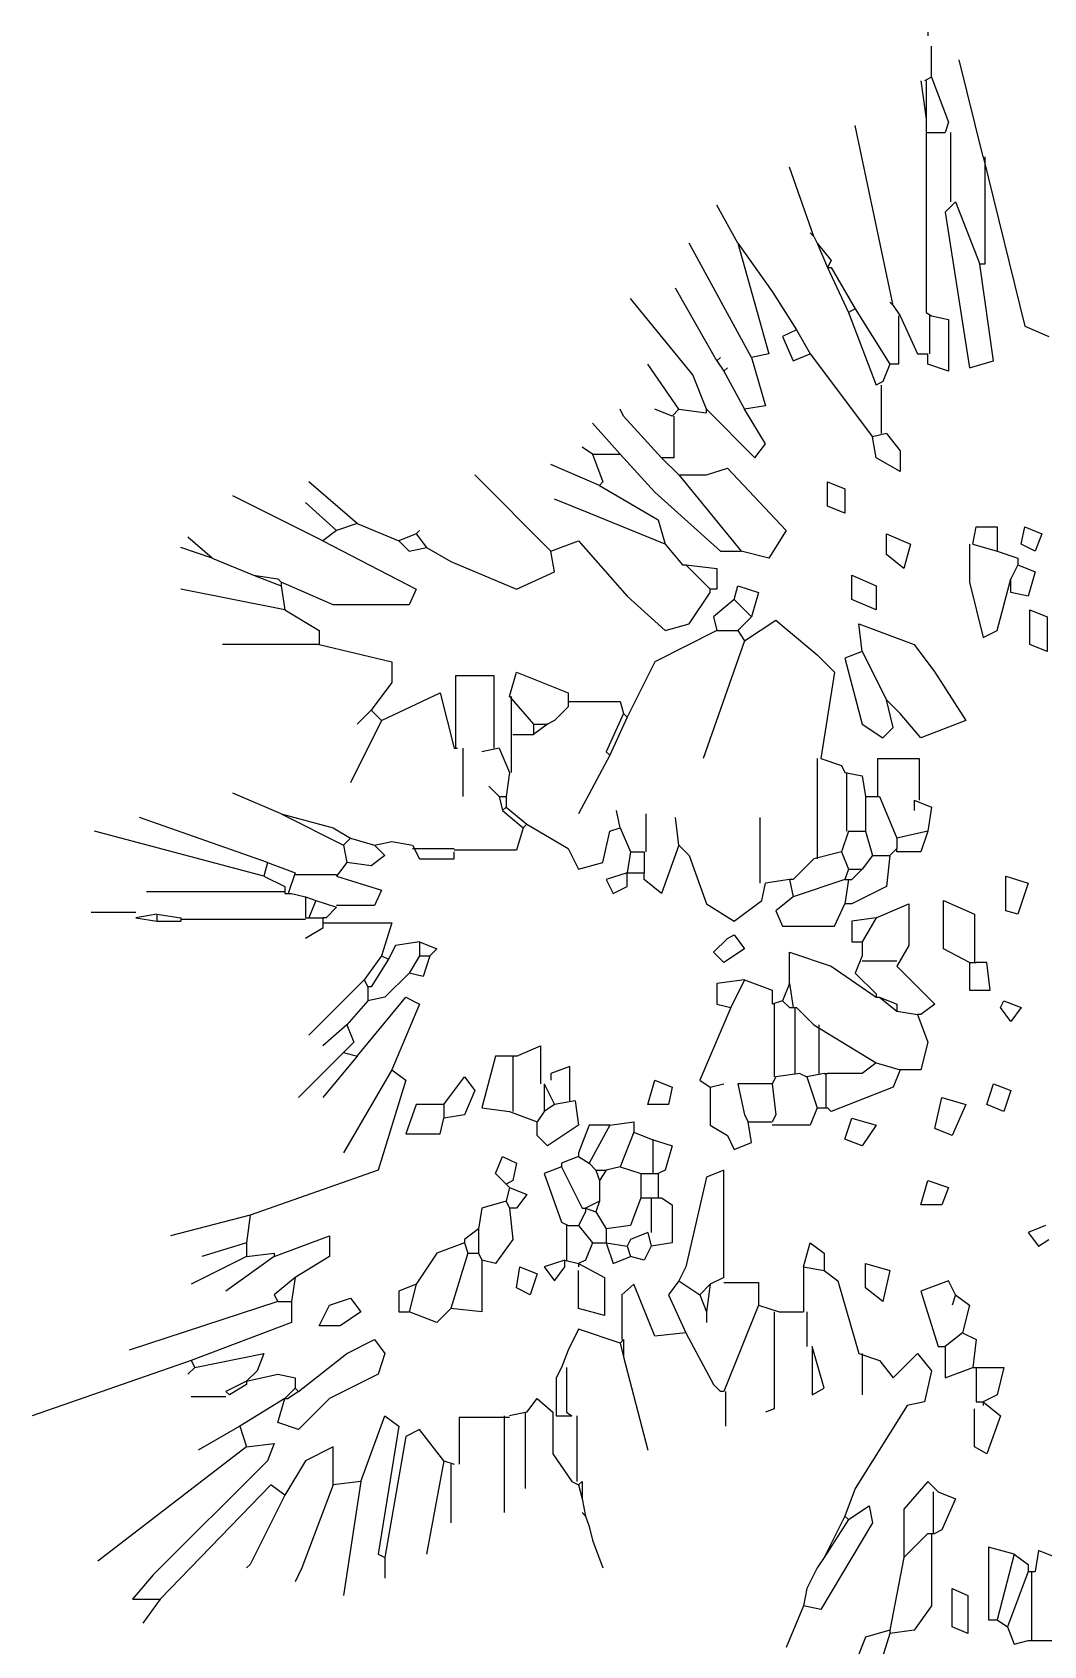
# Model space of a CAD drawing. Header units: inches. Extents: x -89 to -8, y 2 to 117.
# Drawn here: x -89.1 to -50.1, y 54.7 to 116.9 of the extents above; entities that cross this region are included whole.
import ezdxf

# ---------------------------------------------------------------- set-up
doc = ezdxf.new("R2010")
doc.units = ezdxf.units.IN
doc.header["$MEASUREMENT"] = 0
doc.layers.add('cben.net', color=7, linetype='Continuous')

# ---------------------------------------------------------------- blocks, each defined once
blk = doc.blocks.new('A$C7C6D5C81')
at = {"layer": 'cben.net', "color": 3, "linetype": 'Continuous'}
for points in [[(34.534, 114.534), (34.534, 114.399)], [(34.667, 112.8), (34.667, 114)], [(36.666, 109.733), (35.734, 113.467)], [(34.266, 112.666), (34.466, 111.2), (34.466, 103.733), (34.667, 103.6)], [(34.667, 112.8), (34.401, 112.666)], [(34.466, 112.666), (34.466, 110.667), (35.2, 110.667)], [(34.667, 112.8), (35.333, 111.067), (35.2, 110.667)], [(33.199, 104), (31.734, 110.934)], [(35.401, 110.667), (35.401, 107.999)], [(36.734, 109.733), (36.734, 105.599), (36.533, 105.599)], [(36.666, 109.733), (38.267, 103.199), (39.2, 102.8)], [(30.133, 106.666), (29.2, 109.333)], [(27.2, 106.4), (26.4, 107.866)], [(35.601, 107.999), (35.2, 107.6), (36.133, 101.6), (37.067, 101.866), (36.533, 105.599)], [(35.601, 107.999), (36.533, 105.599)], [(27.733, 102), (25.333, 106.4)], [(27.2, 106.4), (28.534, 104.534), (29.466, 103.066)], [(27.2, 106.4), (28.4, 102.134), (27.733, 102)], [(30.133, 106.666), (30, 106.799)], [(30.133, 106.666), (30.267, 106.4)], [(30.267, 106.4), (30.667, 105.466)], [(30.267, 106.4), (30.799, 105.734), (30.667, 105.466)], [(30.667, 105.466), (31.467, 103.733)], [(30.667, 105.466), (30.799, 105.466)], [(30.799, 105.466), (31.734, 103.866)], [(26.4, 101.866), (24.8, 104.667)], [(26, 100), (25.466, 101.333), (23.066, 104.266)], [(33.199, 104), (33.067, 104.133)], [(33.199, 104), (33.467, 103.6)], [(31.734, 103.866), (31.467, 103.733)], [(31.467, 103.733), (32.533, 100.934)], [(31.734, 103.866), (33.067, 101.733)], [(33.4, 103.6), (33.4, 101.733), (33.067, 101.733)], [(33.467, 103.6), (34.133, 102.134), (34.534, 102.134)], [(34.667, 103.6), (35.333, 103.467), (35.333, 101.466), (34.534, 101.733), (34.534, 102.134)], [(34.6, 103.6), (34.6, 102.134)], [(29.466, 103.066), (28.933, 102.8), (29.334, 101.866), (30, 102.134)], [(29.466, 103.066), (30, 102.134)], [(30, 102.134), (32.4, 98.933)], [(24.933, 100), (23.733, 101.733)], [(26.4, 101.866), (26.533, 102)], [(26.4, 101.866), (26.666, 101.466)], [(26.666, 101.466), (26.801, 101.6)], [(26.666, 101.466), (27.467, 100)], [(27.733, 102), (28.267, 100.133), (27.467, 100)], [(33.067, 101.733), (32.8, 101.067), (32.533, 100.934)], [(32.733, 100.934), (32.733, 99.066)], [(24.266, 98.134), (22.8, 99.733), (22.667, 100)], [(24.667, 99.733), (24, 100)], [(24.734, 99.733), (24.734, 98.134), (24.266, 98.134)], [(24.933, 100), (24.667, 99.733)], [(24.933, 100), (26, 99.867), (26, 100)], [(26, 100), (27.866, 98.134), (28.267, 98.667), (27.467, 100)], [(22.667, 98.267), (21.6, 99.467)], [(32.933, 99.066), (33.467, 98.4), (33.467, 97.6), (32.533, 98.134), (32.4, 98.933)], [(32.933, 99.066), (32.4, 98.933)], [(21.6, 98.267), (21.2, 98.533)], [(21.866, 97.067), (20, 97.866)], [(21.6, 98.267), (22, 97.2), (21.866, 97.067)], [(21.6, 98.267), (22.667, 98.267)], [(22.667, 98.267), (24, 96.799), (26.533, 94.534), (27.333, 94.534)], [(24.266, 98.134), (24.933, 97.467)], [(24.933, 97.467), (26, 97.467), (26.801, 97.733), (29.066, 95.333), (28.4, 94.266), (27.333, 94.534)], [(12.533, 95.599), (10.667, 97.2)], [(20, 94.534), (17.067, 97.467)], [(21.866, 97.067), (24.133, 95.734), (24.401, 94.8)], [(24.933, 97.467), (27.333, 94.534)], [(30.667, 97.2), (31.333, 96.934), (31.333, 96), (30.667, 96.267), (30.667, 97.2)], [(11.2, 94.933), (7.733, 96.666)], [(24.401, 94.8), (21.467, 96), (20.133, 96.533)], [(11.733, 95.333), (10.533, 96.4)], [(11.733, 95.333), (11.2, 94.933)], [(12.533, 95.599), (11.733, 95.333)], [(12.533, 95.599), (14.133, 94.933)], [(14.8, 95.2), (14.133, 94.933)], [(14.8, 95.2), (14.933, 95.333)], [(14.8, 95.2), (15.2, 94.667)], [(32.933, 95.2), (33.867, 94.8), (33.6, 93.866), (32.933, 94.399), (32.933, 95.2)], [(36.267, 94.8), (36.4, 95.466), (37.2, 95.466), (37.2, 94.534)], [(38.267, 95.466), (38.933, 95.2), (38.667, 94.534), (38.133, 94.8), (38.267, 95.466)], [(6.934, 94.266), (5.734, 94.667)], [(6.934, 94.266), (6, 95.067)], [(11.2, 94.933), (14.8, 93.066), (14.534, 92.467), (11.6, 92.467), (9.6, 93.334)], [(14.133, 94.933), (14.534, 94.534), (15.2, 94.667)], [(15.2, 94.667), (16.133, 94.133), (18.667, 93.066), (20.133, 93.733), (20, 94.534)], [(20, 94.534), (21.067, 94.933), (22.933, 92.8), (24.401, 91.466), (25.333, 91.733), (26.133, 92.933), (26.133, 93.066)], [(24.401, 94.8), (25.067, 94), (25.2, 94)], [(36.133, 94.8), (36.133, 93.334), (36.666, 91.2), (37.2, 91.466), (37.733, 93.467)], [(36.267, 94.8), (37.2, 94.534)], [(6.934, 94.266), (8.534, 93.6)], [(25.2, 94), (26.4, 93.866), (26.4, 93.066), (26.133, 93.066)], [(25.2, 94), (26.133, 93.066)], [(37.2, 94.534), (38.001, 94.266), (38.001, 94)], [(38.001, 94), (38.667, 93.733), (38.4, 92.8), (37.733, 92.933), (37.733, 93.467)], [(38.001, 94), (37.733, 93.467)], [(8.534, 93.6), (9.467, 93.467), (9.6, 93.334)], [(8.534, 93.6), (9.6, 93.199)], [(9.6, 93.334), (9.6, 93.199)], [(31.6, 93.6), (32.533, 93.199), (32.533, 92.267), (31.6, 92.666), (31.6, 93.6)], [(9.734, 92.267), (5.734, 93.066)], [(9.6, 93.199), (9.734, 92.267)], [(27.067, 92.666), (27.2, 93.199), (28, 92.933), (27.733, 92)], [(9.734, 92.267), (11.067, 91.466), (11.067, 90.934)], [(27.067, 92.666), (26.267, 92), (26.4, 91.466)], [(27.067, 92.666), (27.733, 92)], [(38.467, 92.267), (39.133, 92), (39.133, 90.667), (38.467, 90.934), (38.467, 92.267)], [(26.4, 91.466), (24, 90.266), (22.933, 88.134)], [(26.4, 91.466), (27.2, 91.466)], [(27.733, 92), (27.2, 91.466)], [(27.2, 91.466), (27.467, 91.067)], [(27.467, 91.067), (28.667, 91.866), (30.267, 90.533), (30.934, 89.867), (30.401, 86.533)], [(32, 90.667), (31.866, 91.733), (34, 90.934), (34.8, 89.867), (36, 87.999), (34.266, 87.333), (33.467, 88.267), (32.933, 88.8)], [(11.067, 90.934), (7.333, 90.934)], [(11.067, 90.934), (13.867, 90.266), (13.867, 89.467), (13.066, 88.4)], [(27.467, 91.067), (25.867, 86.533)], [(32, 90.667), (31.333, 90.4), (32, 87.866), (32.8, 87.333), (33.199, 87.733), (32.933, 88.8)], [(32, 90.667), (32.933, 88.8)], [(16.333, 86.934), (16.333, 89.733), (17.8, 89.733), (17.8, 86.934)], [(18.4, 88.933), (18.667, 89.867), (20.667, 89.066), (20.667, 88.533)], [(13.467, 87.999), (15.734, 89.066), (16.267, 86.934), (16.4, 86.934)], [(13.066, 88.4), (12.533, 87.866)], [(13.066, 88.4), (13.467, 87.999)], [(18.4, 88.933), (19.333, 87.866)], [(18.467, 88.933), (18.467, 87.467)], [(20.667, 88.533), (20.133, 87.999), (19.867, 87.866)], [(20.667, 88.733), (22.667, 88.733), (22.8, 88.267)], [(13.467, 87.999), (12.267, 85.599)], [(19.867, 87.866), (19.333, 87.467)], [(19.333, 87.866), (19.867, 87.866)], [(19.333, 87.866), (19.333, 87.467)], [(22.8, 88.267), (22.134, 86.799), (22.267, 86.666)], [(22.933, 88.134), (22.267, 86.666)], [(22.8, 88.267), (22.933, 88.134)], [(18.467, 87.467), (18.467, 86)], [(18.534, 87.467), (19.333, 87.467)], [(16.6, 86.934), (16.6, 85.067)], [(18, 86.934), (17.333, 86.799)], [(18, 86.934), (18.4, 86)], [(22.267, 86.666), (21.067, 84.399)], [(30.267, 86.533), (30.267, 82.666)], [(30.401, 86.533), (31.2, 86.267), (31.333, 86)], [(32.6, 85.067), (32.6, 86.533), (34.2, 86.533), (34.2, 84.933)], [(18.4, 86), (18.267, 85.067)], [(31.333, 86), (32, 85.867), (32.134, 85.067)], [(31.4, 86), (31.4, 83.733)], [(18, 85.067), (17.6, 85.466)], [(9.6, 84.399), (7.733, 85.2)], [(18, 85.067), (18.134, 84.534)], [(18, 85.067), (18.267, 85.067)], [(18.267, 84.667), (18.134, 84.534)], [(18.267, 85.067), (18.267, 84.667)], [(18.267, 84.667), (19.066, 84)], [(32.134, 85.067), (32.667, 85.067)], [(32.134, 85.067), (32.134, 83.733)], [(32.667, 85.067), (33.334, 83.467)], [(34, 84.933), (34, 84.534)], [(34, 84.933), (34.667, 84.667), (34.534, 83.733)], [(9.066, 82.533), (4.133, 84.266)], [(9.6, 84.399), (11.6, 83.866), (12.267, 83.467)], [(9.6, 84.399), (12, 83.199)], [(18.134, 84.534), (18.933, 83.866)], [(19.066, 84), (18.933, 83.866)], [(19.066, 84), (20.667, 83.066), (21.067, 82.267), (22, 82.533), (22.267, 83.733), (22.667, 83.866)], [(22.667, 83.866), (22.533, 84.534)], [(23.667, 82.933), (23.667, 84.399)], [(24.933, 83.199), (24.8, 84.266)], [(28.066, 81.733), (28.066, 84.266)], [(8.933, 82), (2.4, 83.733)], [(12.267, 83.467), (12, 83.199)], [(12.267, 83.467), (13.199, 83.199)], [(18.933, 83.866), (18.667, 82.999), (16.267, 82.999)], [(22.667, 83.866), (23.066, 82.933)], [(31.467, 83.733), (31.2, 82.933)], [(31.467, 83.733), (32.134, 83.733)], [(32.134, 83.733), (32.4, 82.8)], [(34.534, 83.733), (34.266, 82.933), (33.334, 82.933), (33.334, 83.066)], [(34.534, 83.733), (33.334, 83.467)], [(33.334, 83.467), (33.334, 83.066)], [(12, 83.199), (12.134, 82.533)], [(13.199, 83.199), (13.6, 82.8), (13.066, 82.4), (12.134, 82.533)], [(13.199, 83.199), (13.867, 83.334), (14.667, 83.199)], [(14.667, 83.199), (14.933, 82.666), (16.267, 82.666), (16.267, 82.933)], [(14.667, 83.066), (16.267, 83.066)], [(23.066, 82.933), (22.933, 82.134)], [(23.066, 82.933), (23.6, 82.933)], [(24.933, 83.199), (24.266, 81.333), (23.6, 81.866), (23.6, 82.134)], [(23.6, 82.933), (23.6, 82.134)], [(24.933, 83.199), (25.333, 82.8), (26, 80.934), (27.067, 80.266), (28.134, 81.067), (28.267, 81.733)], [(31.2, 82.933), (30.133, 82.666)], [(31.2, 82.933), (31.467, 82.267)], [(33.067, 82.8), (32.933, 81.6), (31.6, 80.934), (31.333, 80.934)], [(32.4, 82.8), (32, 82.267)], [(32.4, 82.8), (33.067, 82.8)], [(33.334, 83.066), (33.067, 82.8)], [(9.066, 82.533), (8.933, 82)], [(9.066, 82.533), (10.133, 82.134)], [(10.133, 82.134), (9.867, 81.333)], [(12.134, 82.533), (11.733, 82)], [(22.933, 82.134), (22.134, 81.866), (22.4, 81.333), (22.933, 81.6), (22.933, 82.134)], [(22.933, 82.134), (23.6, 82.134)], [(30.133, 82.666), (29.334, 81.866), (29.2, 81.866)], [(31.467, 82.267), (31.333, 81.866)], [(31.467, 82.267), (32, 82.267)], [(32, 82.267), (31.6, 81.866)], [(8.933, 82), (9.734, 81.6), (9.734, 81.333)], [(10.133, 82.067), (11.733, 82.067)], [(11.733, 82), (13.467, 81.466), (13.199, 80.867), (11.733, 80.867)], [(29.2, 81.866), (28.267, 81.733)], [(29.2, 81.866), (29.334, 81.2)], [(31.333, 81.866), (29.334, 81.2)], [(31.467, 81.866), (31.333, 80.934)], [(31.333, 81.866), (31.467, 81.866)], [(31.467, 81.866), (31.6, 81.866)], [(37.533, 82), (38.4, 81.733), (38.001, 80.533), (37.533, 80.667), (37.533, 82)], [(9.734, 81.4), (4.401, 81.4)], [(9.734, 81.333), (9.867, 81.333)], [(9.867, 81.333), (10, 81.333)], [(10, 81.333), (10.533, 81.2)], [(10.533, 81.2), (10.533, 80.4)], [(10.533, 81.2), (10.934, 81.067)], [(10.934, 81.067), (10.667, 80.4)], [(10.934, 81.067), (11.733, 80.8)], [(29.334, 81.2), (28.667, 80.667), (28.933, 80.067), (30.934, 80.067), (31.333, 80.934)], [(32.533, 80.4), (33.8, 80.934), (33.8, 79.333), (33.334, 78.533)], [(36.133, 78.667), (35.133, 79.2), (35.133, 81.067), (36.333, 80.533), (36.333, 78.667)], [(4, 80.599), (2.267, 80.599)], [(4.8, 80.533), (4, 80.4)], [(4, 80.4), (4.8, 80.266)], [(4.8, 80.533), (5.734, 80.4), (5.734, 80.266)], [(4.8, 80.533), (4.8, 80.266)], [(4.8, 80.266), (5.734, 80.266)], [(10.533, 80.333), (5.734, 80.333)], [(10.533, 80.4), (10.667, 80.4)], [(10.667, 80.4), (10.8, 80.4)], [(10.8, 80.4), (11.2, 80.4)], [(11.733, 80.8), (11.333, 80.4), (11.2, 80.4)], [(11.2, 80.4), (11.2, 80)], [(32.533, 80.4), (31.6, 80.266), (31.6, 79.467), (32, 79.467)], [(32.533, 80.4), (32, 79.467)], [(11.2, 80), (10.533, 79.6)], [(11.2, 80.2), (13.867, 80.2), (13.467, 78.933)], [(27.067, 79.733), (27.467, 79.2), (26.666, 78.667), (26.267, 79.066), (26.801, 79.6), (27.067, 79.733)], [(14.933, 79.467), (14, 79.333), (13.733, 78.8)], [(14.933, 79.467), (15.601, 79.2), (15.333, 78.933)], [(14.933, 79.467), (14.933, 78.933)], [(29.2, 77.866), (29.2, 79.066), (30.799, 78.533), (32.533, 77.333)], [(32, 79.467), (32, 78.933)], [(13.467, 78.933), (12.8, 77.999)], [(13.733, 78.8), (13.066, 77.733), (12.933, 77.733)], [(13.467, 78.933), (13.733, 78.8)], [(15.333, 78.933), (15.067, 78.134), (14.534, 78.267)], [(14.933, 78.933), (14.534, 78.267)], [(14.933, 78.933), (15.333, 78.933)], [(32, 78.933), (31.734, 78.267), (32.533, 77.467), (32.533, 77.333)], [(32, 78.733), (33.334, 78.733)], [(33.334, 78.533), (33.733, 78.134), (34.8, 77.067), (34.266, 76.666), (34.133, 76.666)], [(36.133, 78.667), (36.133, 77.6), (36.934, 77.6), (36.8, 78.667), (36.4, 78.667)], [(36.133, 78.667), (36.267, 78.667)], [(36.267, 78.667), (36.4, 78.667)], [(12.8, 77.999), (10.667, 75.867)], [(12.8, 77.999), (12.933, 77.733)], [(14.534, 78.267), (13.6, 77.333), (12.933, 77.2)], [(27.467, 77.999), (26.4, 77.866), (26.4, 77.067), (26.934, 76.934)], [(27.467, 77.999), (26.934, 76.934)], [(27.467, 77.999), (28.534, 77.6), (28.534, 77.067)], [(29.2, 77.866), (28.933, 77.2)], [(29.2, 77.866), (29.334, 76.934)], [(12.933, 77.2), (12.134, 76.267)], [(12.533, 75.067), (14.401, 77.333), (14.933, 77.067), (13.867, 74.534)], [(12.933, 77.733), (12.933, 77.2)], [(28.933, 77.2), (28.534, 77.067)], [(28.933, 77.2), (29.2, 76.934)], [(32.533, 77.333), (32.667, 77.333)], [(32.667, 77.333), (33.334, 77.067), (33.334, 76.799)], [(32.667, 77.333), (33.334, 76.799)], [(37.467, 77.2), (38.133, 76.934), (37.733, 76.4), (37.333, 76.934), (37.467, 77.2)], [(26.934, 76.934), (25.734, 74.133), (26.133, 73.866)], [(28.6, 77.067), (28.6, 74.266)], [(29.2, 76.934), (29.334, 76.934)], [(29.334, 76.934), (29.466, 76.934)], [(29.401, 76.934), (29.401, 74.399)], [(29.466, 76.934), (30.133, 76.267)], [(33.334, 76.799), (34.133, 76.666)], [(34.133, 76.666), (34.534, 75.599), (34.266, 74.534), (33.467, 74.534)], [(12.134, 76.267), (11.2, 75.466)], [(12.134, 76.267), (12.4, 75.599), (12, 75.2)], [(30.133, 76.267), (32.533, 74.8)], [(30.333, 76.267), (30.333, 74.399)], [(18.667, 75.067), (19.6, 75.466), (19.6, 74)], [(12, 75.2), (10.267, 73.467)], [(12.533, 75.067), (11.2, 73.467)], [(12, 75.2), (12.533, 75.067)], [(18.667, 75.067), (17.866, 75.067), (17.333, 73.066), (18.4, 72.933)], [(18.534, 75.067), (18.534, 72.933)], [(20.734, 73.334), (20.734, 74.667), (20, 74.399), (20, 74.133)], [(32.533, 74.8), (32, 74.399), (30.667, 74.399)], [(32.533, 74.8), (33.467, 74.534)], [(13.867, 74.534), (14.401, 74.133), (13.334, 70.667), (8.4, 68.933)], [(13.867, 74.534), (12, 71.333)], [(15.867, 73.199), (16.666, 74.266), (17.067, 73.733), (16.666, 72.8), (15.867, 72.666)], [(24, 74.133), (24.667, 73.866), (24.534, 73.199), (23.733, 73.199), (24, 74.133)], [(28.667, 74.266), (28.534, 74)], [(29.6, 74.399), (28.667, 74.266)], [(29.6, 74.399), (29.867, 74.266)], [(30.533, 74.399), (29.867, 74.266)], [(29.867, 74.266), (30.267, 73.066)], [(30.533, 74.399), (30.667, 74.399)], [(30.601, 74.399), (30.601, 73.066)], [(33.467, 74.534), (33.199, 73.866), (30.799, 72.933), (30.667, 73.066)], [(19.734, 74), (19.734, 72.933)], [(19.734, 74), (20.133, 73.199)], [(26.133, 73.866), (26.666, 74)], [(26.133, 73.866), (26.133, 72.4), (26.801, 72), (27.067, 71.466), (27.733, 71.733), (27.6, 72.533)], [(28.534, 74), (27.2, 74), (27.467, 72.8), (27.6, 72.533)], [(28.534, 74), (28.667, 72.8), (28.534, 72.533)], [(35.067, 73.467), (36, 73.199), (35.466, 72), (34.8, 72.267), (35.067, 73.467)], [(37.067, 74), (37.733, 73.733), (37.467, 72.933), (36.8, 73.199), (37.067, 74)], [(15.867, 73.199), (14.8, 73.199), (14.401, 72.067), (15.734, 72.067), (15.867, 72.666)], [(15.867, 73.199), (15.867, 72.666)], [(18.4, 72.933), (19.467, 72.533)], [(20.934, 73.334), (21.067, 72.4), (19.867, 71.6), (19.467, 72), (19.467, 72.533)], [(19.734, 72.933), (19.467, 72.533)], [(20.133, 73.199), (19.734, 72.933)], [(20.934, 73.334), (20.133, 73.199)], [(30.267, 73.066), (30, 72.4), (28.534, 72.4)], [(30.267, 73.066), (30.667, 73.066)], [(22.267, 72.4), (21.467, 72.4), (21.067, 71.333), (21.067, 71.2)], [(22.267, 72.4), (21.467, 70.934)], [(22.267, 72.4), (23.199, 72.533), (23.199, 72.134)], [(27.6, 72.533), (28.534, 72.533)], [(31.6, 72.666), (32.533, 72.4), (32, 71.6), (31.333, 71.866), (31.6, 72.666)], [(23.199, 72.134), (22.667, 70.8)], [(23.199, 72.134), (23.867, 71.866)], [(23.867, 71.866), (24.667, 71.6), (24.401, 70.667), (24.133, 70.533)], [(23.933, 71.866), (23.933, 70.533)], [(18.267, 70.133), (17.866, 70.533), (18.134, 71.2), (18.667, 70.934), (18.534, 70.266), (18.267, 70.133)], [(21.067, 71.2), (20.4, 70.934), (20.4, 70.8)], [(21.067, 71.2), (21.467, 70.934)], [(21.467, 70.934), (21.733, 70.667)], [(20.4, 70.8), (19.734, 70.533), (20.4, 68.667), (20.667, 68.533)], [(20.4, 70.8), (21.2, 69.2), (21.333, 69.2)], [(21.733, 70.667), (21.866, 70.266)], [(21.733, 70.667), (22.134, 70.667)], [(22.134, 70.667), (21.866, 70.266)], [(22.667, 70.8), (22.134, 70.667)], [(22.667, 70.8), (23.467, 70.533)], [(23.467, 70.533), (23.467, 69.6)], [(23.467, 70.533), (24, 70.533)], [(24, 70.533), (24.133, 70.533)], [(24.133, 70.533), (24.133, 69.6)], [(26.666, 66.533), (26.666, 70.667), (26, 70.4), (25.2, 66.934), (24.933, 66.4)], [(18.267, 70.133), (18.4, 70)], [(18.4, 70), (18.267, 69.467)], [(18.4, 70), (19.066, 69.733), (18.667, 69.2), (18.4, 69.2)], [(21.866, 70.266), (21.866, 69.467)], [(34.534, 70.266), (35.333, 70), (35.067, 69.333), (34.266, 69.333), (34.534, 70.266)], [(18.267, 69.467), (17.333, 69.2), (17.2, 68.4)], [(18.4, 69.2), (18.534, 67.999), (17.866, 67.067), (17.333, 67.2)], [(18.267, 69.467), (18.4, 69.2)], [(21.333, 69.066), (21.067, 68.533)], [(21.866, 69.467), (21.333, 69.2)], [(21.333, 69.2), (21.733, 69.066)], [(21.333, 69.2), (21.333, 69.066)], [(21.866, 69.467), (21.733, 69.066)], [(21.733, 69.066), (22.134, 68.4)], [(23.467, 69.6), (23.066, 68.533), (22.134, 68.4)], [(23.467, 69.6), (24, 69.6)], [(24.266, 69.6), (24.667, 69.333), (24.667, 67.866), (23.867, 67.733)], [(23.867, 69.6), (23.867, 68.267)], [(24, 69.6), (24.133, 69.6)], [(24.133, 69.6), (24.266, 69.6)], [(8.4, 68.933), (5.333, 68.134)], [(8.4, 68.933), (8.267, 67.866)], [(20.601, 68.533), (20.601, 67.2)], [(20.667, 68.533), (21.067, 68.533)], [(21.067, 68.533), (21.6, 67.866)], [(39.066, 68.533), (38.4, 68.267), (38.8, 67.733), (39.2, 67.999)], [(8.267, 67.866), (6.533, 67.333)], [(8.267, 67.866), (8.267, 67.333)], [(9.333, 67.333), (11.467, 68.134), (11.467, 67.333), (10.133, 66.533)], [(16.666, 67.866), (15.601, 67.467), (14.8, 66.267)], [(17.2, 68.4), (16.666, 67.999), (16.666, 67.866)], [(16.666, 67.866), (16.801, 67.467)], [(17.2, 68.4), (17.2, 67.467)], [(21.6, 67.866), (21.333, 67.2), (21.067, 67.067)], [(21.6, 67.866), (22.134, 67.866)], [(22.134, 68.4), (22.134, 67.866)], [(22.134, 67.866), (22.4, 67.067), (23.066, 67.333)], [(22.134, 67.866), (22.933, 67.733)], [(23.733, 68.267), (23.066, 67.999), (22.933, 67.733)], [(23.733, 68.267), (23.867, 67.733)], [(29.734, 66.934), (30, 67.866), (30.533, 67.467), (30.533, 66.799)], [(8.267, 67.333), (6.133, 66.267)], [(9.333, 67.333), (7.467, 66)], [(8.267, 67.333), (9.333, 67.467), (9.333, 67.333)], [(16.801, 67.467), (16.133, 65.333)], [(17.333, 67.2), (17.333, 65.2), (16.133, 65.333)], [(16.801, 67.467), (17.2, 67.467)], [(17.2, 67.467), (17.333, 67.2)], [(20.533, 67.2), (19.734, 66.934), (20.133, 66.4), (20.533, 66.934), (20.533, 67.2)], [(20.533, 67.2), (21.067, 67.067)], [(22.933, 67.733), (23.066, 67.333)], [(23.867, 67.733), (23.6, 67.2), (23.066, 67.333)], [(18.8, 66.934), (19.467, 66.666), (19.2, 65.867), (18.667, 66.133), (18.8, 66.934)], [(21.067, 67.067), (22.067, 66.533), (22.067, 65.067), (21.067, 65.333), (21.067, 66.799)], [(21.067, 67.067), (21.067, 66.934)], [(29.734, 66.934), (30.533, 66.799)], [(29.734, 66.934), (29.734, 65.2)], [(30.533, 66.799), (31.067, 66.4), (31.866, 63.6)], [(32.134, 67.067), (33.067, 66.799), (32.8, 65.599), (32.134, 66.133), (32.134, 67.067)], [(10.133, 66.533), (9.333, 65.867), (9.467, 65.599)], [(10.133, 66.533), (10, 65.599)], [(14.8, 66.267), (14.133, 66), (14.133, 65.2), (14.534, 65.2)], [(14.8, 66.267), (14.534, 65.2)], [(25.2, 64.399), (24, 64.266), (23.199, 66.267), (22.733, 65.867), (22.733, 64.133)], [(24.933, 66.4), (24.534, 65.867), (25.2, 64.399)], [(24.933, 66.4), (25.734, 65.867)], [(26.133, 66.267), (25.734, 65.867)], [(26.133, 66.267), (26, 65.2)], [(26.666, 66.533), (26.133, 66.267)], [(26.666, 66.333), (28, 66.333), (28, 65.466)], [(35.601, 65.867), (35.333, 66.4), (34.266, 66), (34.933, 63.866), (35.2, 63.866)], [(9.467, 65.599), (3.733, 63.733)], [(10, 65.599), (10, 64.8), (6.133, 63.334)], [(9.467, 65.599), (10, 65.599)], [(12.267, 65.734), (12.667, 65.2), (11.866, 64.667), (11.067, 64.667), (11.467, 65.466), (12.267, 65.734)], [(16.133, 65.333), (15.601, 64.8), (14.534, 65.2)], [(25.734, 65.867), (26, 65.2)], [(28, 65.466), (26.666, 62.134), (26.533, 62.134)], [(28, 65.466), (28.8, 65.2)], [(35.601, 65.867), (35.466, 65.466)], [(35.601, 65.867), (36.133, 65.466), (35.867, 64.399)], [(26, 65.2), (26, 64.8)], [(28.6, 65.2), (28.6, 61.466), (28.267, 61.333)], [(28.8, 65.2), (29.734, 65.2)], [(29.867, 65.2), (29.867, 63.866)], [(10.267, 62.134), (12.134, 63.6), (13.199, 64.133), (13.6, 63.6), (13.334, 62.8), (11.467, 61.866), (10.267, 60.667), (9.467, 60.934), (9.734, 61.866)], [(22.667, 64), (21.067, 64.534), (20.667, 63.733), (20.4, 63.066)], [(22.8, 64.133), (22.667, 64)], [(22.8, 64.133), (22.8, 63.467)], [(25.2, 64.399), (26.267, 62.4), (26.533, 62.134)], [(35.867, 64.399), (35.2, 63.866)], [(35.867, 64.399), (36.4, 64.133), (36.267, 63.066)], [(6.267, 63.066), (8.933, 63.6), (8.667, 62.933), (8.267, 62.533)], [(22.667, 64), (22.8, 63.467)], [(22.8, 63.467), (23.733, 59.867)], [(30.067, 63.866), (30.067, 62), (30.533, 62.267), (30.067, 63.866)], [(31.866, 63.6), (32.667, 63.334), (33.199, 62.666), (34.133, 63.6), (34.667, 62.933), (34.401, 61.733), (33.733, 61.6), (31.734, 58.4), (31.333, 57.333)], [(32, 63.6), (32, 62)], [(35.2, 63.866), (35.2, 62.666), (36.267, 63.066)], [(6.133, 63.334), (0, 61.2)], [(6.267, 63.066), (6, 62.8)], [(6.133, 63.334), (6.267, 63.066)], [(20.4, 63.066), (20.2, 62.666), (20.2, 61.2), (20.8, 61.2)], [(20.601, 63.066), (20.601, 61.333), (20.8, 61.2)], [(36.267, 63.066), (36.4, 63.066)], [(36.4, 63.066), (37.467, 63.066), (37.2, 62), (36.666, 61.733)], [(36.4, 63.066), (36.4, 61.733), (36.666, 61.733)], [(8.267, 62.533), (7.467, 62.134)], [(8.267, 62.4), (7.6, 62), (7.467, 62.134)], [(8.267, 62.533), (9.467, 62.8), (10.133, 62.666), (10.133, 62.267)], [(8.267, 62.533), (8.267, 62.4)], [(10.133, 62.267), (9.734, 61.866)], [(10.133, 62.267), (10.267, 62.134)], [(7.467, 61.934), (6.133, 61.934)], [(9.734, 61.866), (8, 60.8)], [(9.734, 61.866), (9.867, 61.866)], [(10.267, 62.134), (9.867, 61.866)], [(19.066, 61.333), (19.467, 61.866), (20.067, 61.333), (20.067, 59.733), (20.8, 58.667), (21.067, 58.533)], [(26.733, 62.134), (26.733, 60.8)], [(36.666, 61.733), (37.333, 61.2), (36.8, 59.733), (36.333, 60), (36.333, 61.466)], [(36.666, 61.733), (36.666, 61.6)], [(12.667, 58.667), (13.6, 61.2), (14.133, 60.8), (13.334, 55.867), (13.6, 55.734)], [(18.4, 61.133), (16.467, 61.133), (16.467, 59.333)], [(18.199, 61.2), (18.199, 57.467)], [(19.066, 61.333), (18.4, 61.2)], [(19, 61.333), (19, 58.4)], [(21, 61.2), (21, 58.667)], [(8, 60.8), (6.4, 59.867)], [(8, 60.8), (8.267, 60)], [(15.867, 59.467), (14.933, 60.667), (14.401, 60.4), (13.6, 55.734)], [(8.267, 60), (2.533, 55.599)], [(8.267, 60), (9.333, 60.133), (9.066, 59.467), (4.667, 55.067), (3.867, 54.133), (4.933, 54.133)], [(11.6, 58.533), (11.6, 60), (10.533, 59.467), (9.734, 58.134)], [(15.867, 59.467), (15.2, 55.867)], [(15.867, 59.467), (16.267, 59.333)], [(16.133, 59.333), (16.133, 57.067)], [(9.734, 58.134), (9.2, 58.533), (4.933, 54.133)], [(11.6, 58.533), (10.4, 55.333), (10.133, 54.8)], [(12.667, 58.667), (11.6, 58.533)], [(12.667, 58.667), (12, 54.266)], [(21.2, 58.667), (21.067, 58.533)], [(21.067, 58.533), (21.2, 57.999)], [(21.2, 58.667), (21.2, 57.999)], [(34.933, 58.267), (34.534, 58.667), (33.6, 57.6), (33.6, 55.734), (33.6, 55.734)], [(9.734, 58.134), (8.4, 55.466), (8.267, 55.333)], [(21.2, 57.999), (21.333, 57.333)], [(34.734, 58.267), (34.734, 56.666)], [(34.933, 58.267), (35.601, 57.999), (35.067, 56.799), (34.8, 56.666)], [(21.333, 57.333), (21.2, 57.467)], [(21.333, 57.333), (21.467, 56.934)], [(31.467, 57.2), (32.267, 57.733), (32.4, 57.067), (30.401, 53.733), (29.734, 53.866)], [(31.333, 57.333), (30.533, 55.734)], [(31.333, 57.333), (31.467, 57.2)], [(21.467, 56.934), (21.6, 56.4)], [(21.467, 56.934), (21.6, 56.4)], [(31.467, 57.2), (30.533, 55.734)], [(34.667, 56.666), (34.667, 53.866), (34, 52.933), (33.067, 52.8)], [(34.534, 56.666), (33.6, 55.734)], [(34.534, 56.666), (34.8, 56.666)], [(21.6, 56.4), (22, 55.333)], [(37.866, 55.867), (36.866, 56.133), (36.866, 53.334), (37.2, 53.334)], [(39.466, 55.734), (38.8, 56), (38.667, 55.2)], [(13.6, 55.734), (13.6, 54.933)], [(30.533, 55.734), (30.267, 55.333)], [(33.6, 55.734), (33.067, 52.933)], [(37.866, 55.867), (37.2, 53.334)], [(37.866, 55.867), (38.4, 55.466), (38.4, 55.2)], [(30.267, 55.333), (29.867, 54.534)], [(30.267, 55.333), (29.867, 54.534)], [(38.4, 55.2), (37.6, 53.066)], [(38.4, 55.2), (38.667, 55.2)], [(38.534, 55.2), (38.534, 52.533)], [(4.933, 54.133), (4.266, 53.199)], [(29.867, 54.534), (29.734, 53.866)], [(35.466, 54.534), (36.067, 54.266), (36.067, 52.8), (35.466, 53.066), (35.466, 54.534)], [(29.734, 53.866), (29.066, 52.267)], [(33.067, 52.933), (32.134, 52.666), (30.934, 49.6)], [(33.067, 52.933), (33.067, 52.8)], [(37.2, 53.334), (37.6, 53.066)], [(37.6, 53.066), (37.866, 52.4), (38.4, 52.533)], [(33.067, 52.8), (31.2, 46.799), (30.533, 47.067), (30.533, 47.6)], [(38.4, 52.533), (39.334, 52.533)]]:
    blk.add_lwpolyline(points, dxfattribs=at)

msp = doc.modelspace()

# ---------------------------------------------------------------- block references
at = {"layer": 'cben.net', "color": 0}
msp.add_blockref('A$C7C6D5C81', (-89.146, 2.405), dxfattribs=at)

doc.saveas('drawing.dxf')
